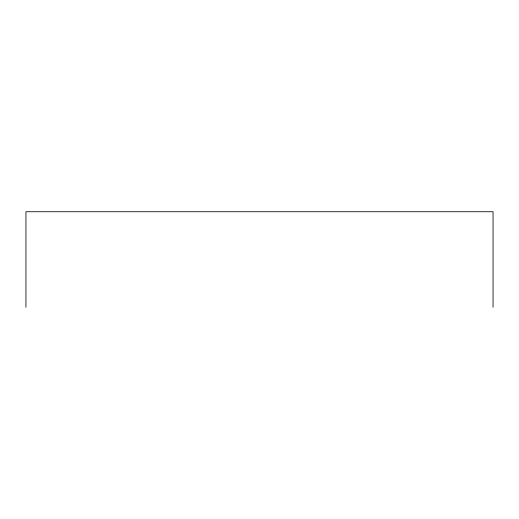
<?xml version="1.0" encoding="UTF-8"?>
<svg xmlns="http://www.w3.org/2000/svg" width="519" height="519" viewBox="0 0 519 519"><rect width="100%" height="100%" fill="white"/><g stroke="black" fill="none" stroke-linecap="round" stroke-linejoin="round"><path stroke-width="0.78" d="M493.05 307.267L493.05 211.733L25.95 211.733L25.95 307.267"/></g></svg>
